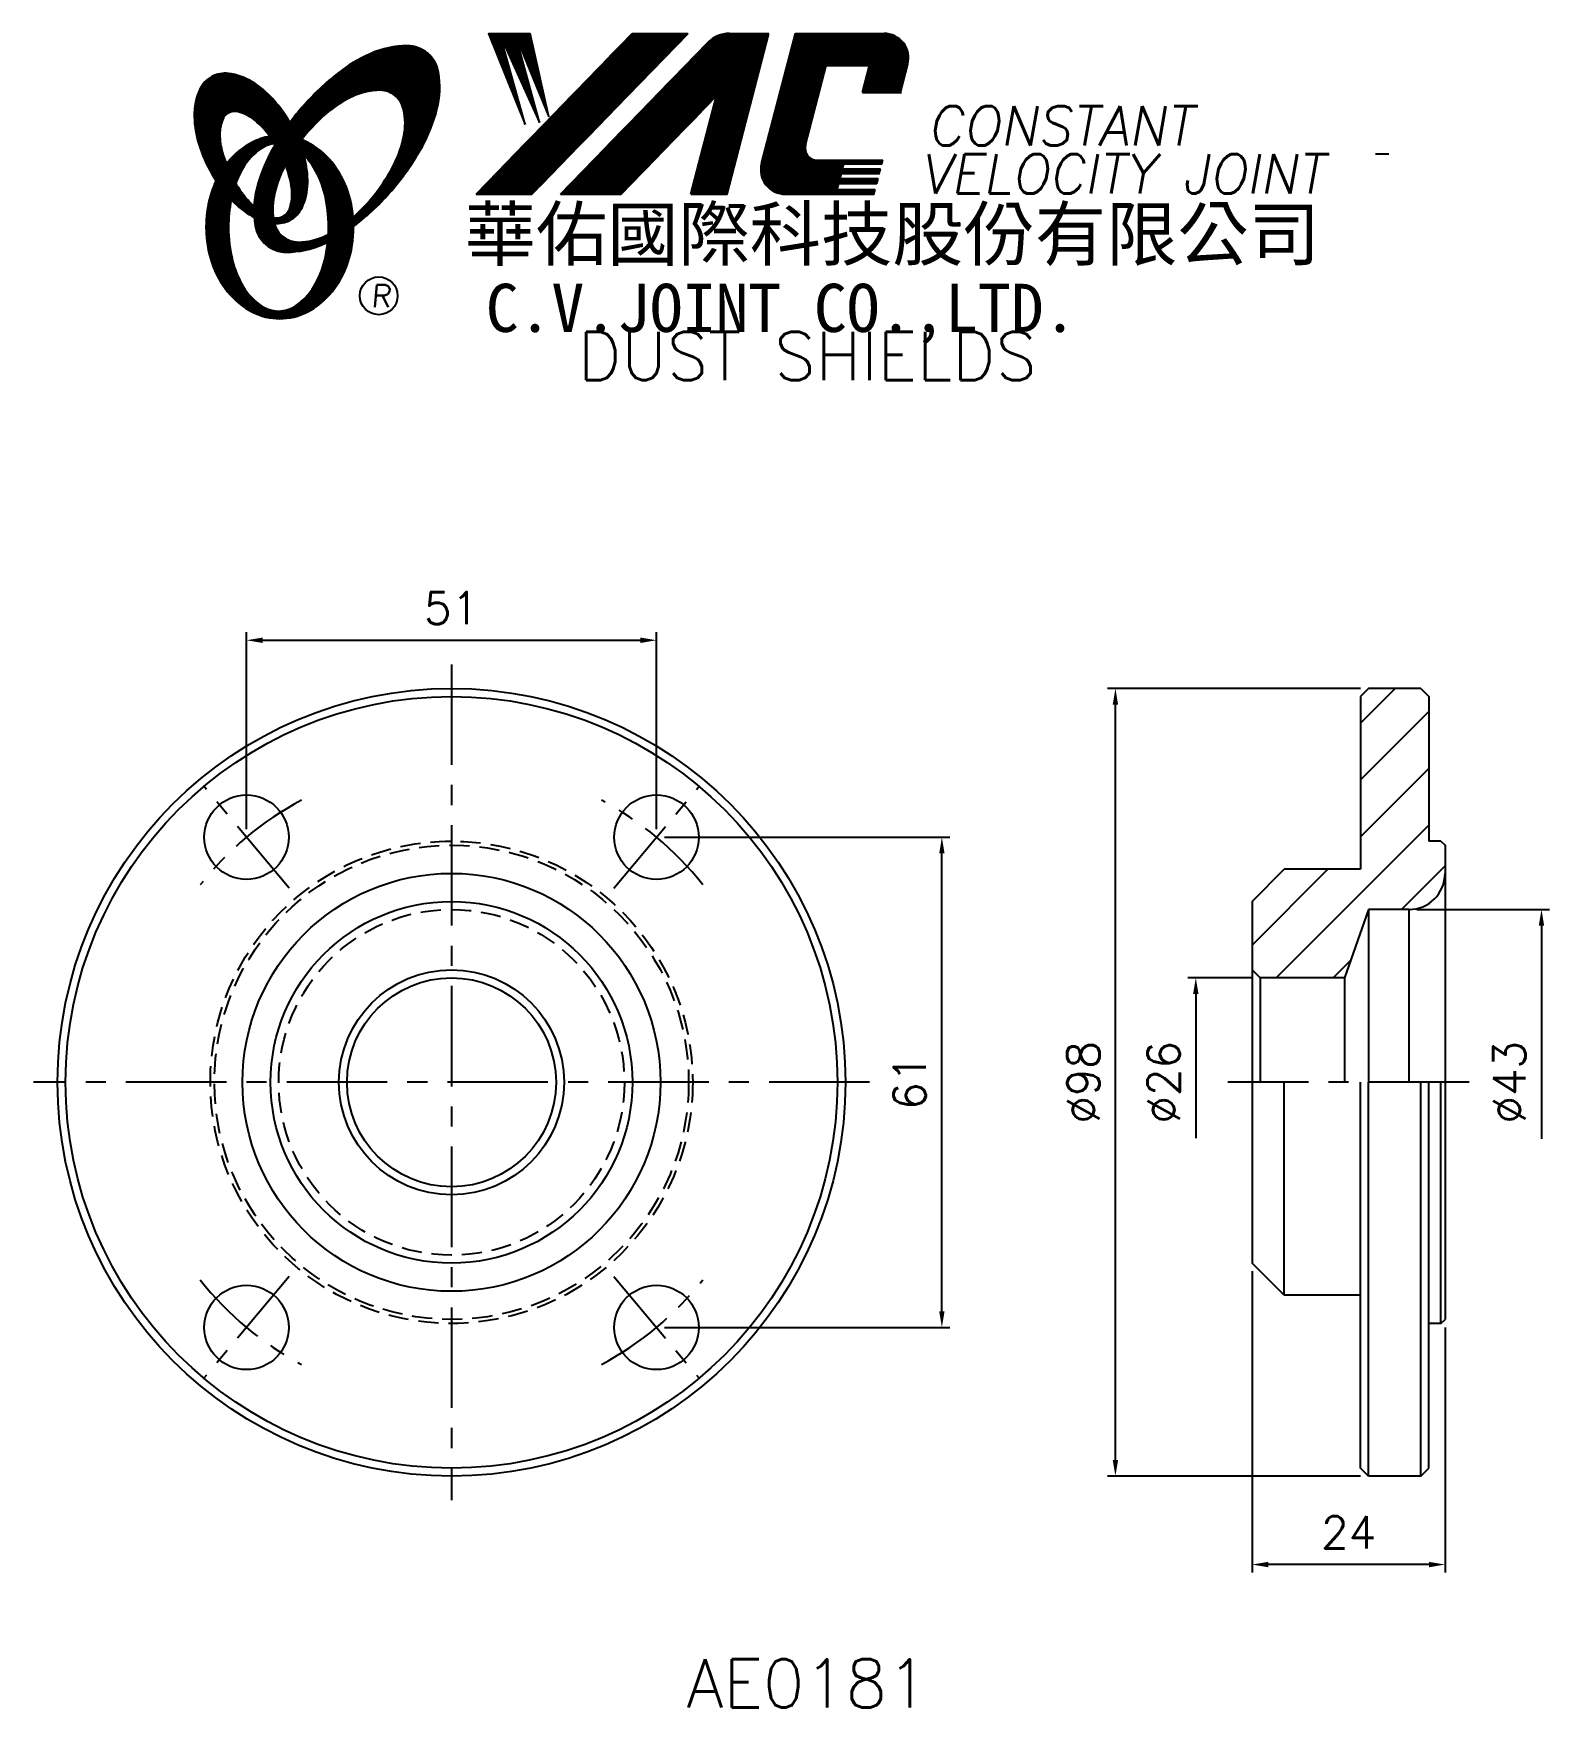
# Model space of a CAD drawing. Extents: x 621 to 810, y 283 to 491.
import ezdxf
from ezdxf.enums import TextEntityAlignment as Align

# ---------------------------------------------------------------- set-up
doc = ezdxf.new("R2010")
doc.units = 0
doc.header["$LTSCALE"] = 10
doc.header["$MEASUREMENT"] = 0
doc.linetypes.add('CENTER', pattern=[2, 1.25, -0.25, 0.25, -0.25])
doc.linetypes.add('HIDDEN', pattern=[0.375, 0.25, -0.125])
doc.layers.get('0').update_dxf_attribs({"linetype": 'CONTINUOUS'})
doc.layers.get('DEFPOINTS').update_dxf_attribs({"linetype": 'CONTINUOUS'})
doc.layers.add('4', color=7, linetype='CONTINUOUS')
doc.styles.add('CHINA', font='KAIU.TTF')
doc.styles.add('ITALICC', font='simplex.shx')
doc.dimstyles.new('STANDARD$0', dxfattribs={"dimtxt": 4, "dimasz": 2, "dimexe": 1, "dimexo": 1, "dimgap": 2, "dimtad": 1, "dimdec": 4, "dimzin": 10, "dimtxsty": 'ITALICC', "dimcen": 2, "dimclrd": 5, "dimclre": 5, "dimclrt": 18, "dimaunit": 1, "dimazin": 3, "dimtp": 0.1, "dimtfac": 0.7, "dimtdec": 4, "dimtmove": 0, "dimatfit": 3, "dimtolj": 1, "dimtzin": 10})
pattern_1 = [(45, (542.31618, 284.039985), (-0.00883883476, 0.00883883476), [])]
pattern_2 = [(45, (710.906725, 247.735575), (-0.00727476112, 0.00727476112), [])]

# ---------------------------------------------------------------- blocks, each defined once
blk = doc.blocks.new('*D7')
at = {"color": 5, "linetype": 'BYBLOCK'}
for p, q in [((647.85, 392.48), (647.85, 416.98)), ((698.85, 392.48), (698.85, 416.98)), ((649.85, 415.98), (696.85, 415.98))]:
    blk.add_line(p, q, dxfattribs=at)
for points in [[(649.85, 416.31), (649.85, 415.64), (647.85, 415.98)], [(696.85, 416.31), (696.85, 415.64), (698.85, 415.98)]]:
    blk.add_solid(points, dxfattribs=at)
at = {"layer": 'DEFPOINTS', "color": 0, "linetype": 'BYBLOCK'}
for p in [(698.85, 415.98), (647.85, 391.48), (698.85, 391.48)]:
    blk.add_point(p, dxfattribs=at)
at = {"color": 18, "linetype": 'BYBLOCK', "insert": (673.35, 419.98), "char_height": 4, "attachment_point": 5, "style": 'ITALICC'}
blk.add_mtext('\\A1;51', dxfattribs=at)
blk = doc.blocks.new('*D8')
at = {"color": 5, "linetype": 'BYBLOCK'}
for p, q in [((786.44, 409.98), (754.94, 409.98)), ((755.94, 313.98), (755.94, 407.98)), ((786.44, 311.98), (754.94, 311.98))]:
    blk.add_line(p, q, dxfattribs=at)
for points in [[(755.6, 407.98), (756.27, 407.98), (755.94, 409.98)], [(755.6, 313.98), (756.27, 313.98), (755.94, 311.98)]]:
    blk.add_solid(points, dxfattribs=at)
at = {"layer": 'DEFPOINTS', "color": 0, "linetype": 'BYBLOCK'}
for p in [(755.94, 409.98), (787.44, 409.98), (787.44, 311.98)]:
    blk.add_point(p, dxfattribs=at)
at = {"color": 18, "linetype": 'BYBLOCK', "insert": (751.94, 360.98), "char_height": 4, "attachment_point": 5, "rotation": 90, "style": 'ITALICC'}
blk.add_mtext('\\A1;∅98', dxfattribs=at)
blk = doc.blocks.new('*D9')
at = {"color": 5, "linetype": 'BYBLOCK'}
for p, q in [((772.94, 373.98), (764.94, 373.98)), ((765.94, 371.98), (765.94, 354.02))]:
    blk.add_line(p, q, dxfattribs=at)
blk.add_solid([(765.6, 371.98), (766.27, 371.98), (765.94, 373.98)], dxfattribs=at)
at = {"layer": 'DEFPOINTS', "color": 0, "linetype": 'BYBLOCK'}
for p in [(765.94, 373.98), (773.94, 373.98), (772.94, 347.98)]:
    blk.add_point(p, dxfattribs=at)
at = {"color": 18, "linetype": 'BYBLOCK', "insert": (761.94, 360.98), "char_height": 4, "attachment_point": 5, "rotation": 90, "style": 'ITALICC'}
blk.add_mtext('\\A1;∅26', dxfattribs=at)
blk = doc.blocks.new('*D10')
at = {"color": 5, "linetype": 'BYBLOCK'}
for p, q in [((699.85, 391.48), (735.35, 391.48)), ((734.35, 332.48), (734.35, 389.48)), ((699.85, 330.48), (735.35, 330.48))]:
    blk.add_line(p, q, dxfattribs=at)
for points in [[(734.02, 389.48), (734.68, 389.48), (734.35, 391.48)], [(734.02, 332.48), (734.68, 332.48), (734.35, 330.48)]]:
    blk.add_solid(points, dxfattribs=at)
at = {"layer": 'DEFPOINTS', "color": 0, "linetype": 'BYBLOCK'}
for p in [(698.85, 391.48), (734.35, 391.48), (698.85, 330.48)]:
    blk.add_point(p, dxfattribs=at)
at = {"color": 18, "linetype": 'BYBLOCK', "insert": (730.35, 360.98), "char_height": 4, "attachment_point": 5, "rotation": 90, "style": 'ITALICC'}
blk.add_mtext('\\A1;61', dxfattribs=at)
blk = doc.blocks.new('*D11')
at = {"color": 5, "linetype": 'BYBLOCK'}
for p, q in [((793.44, 382.48), (809.94, 382.48)), ((808.94, 380.48), (808.94, 353.93))]:
    blk.add_line(p, q, dxfattribs=at)
blk.add_solid([(808.6, 380.48), (809.27, 380.48), (808.94, 382.48)], dxfattribs=at)
at = {"layer": 'DEFPOINTS', "color": 0, "linetype": 'BYBLOCK'}
for p in [(792.44, 382.48), (808.94, 382.48), (796.94, 339.48)]:
    blk.add_point(p, dxfattribs=at)
at = {"color": 18, "linetype": 'BYBLOCK', "insert": (804.94, 360.98), "char_height": 4, "attachment_point": 5, "rotation": 90, "style": 'ITALICC'}
blk.add_mtext('\\A1;∅43', dxfattribs=at)
blk = doc.blocks.new('*D12')
at = {"color": 5, "linetype": 'BYBLOCK'}
for p, q in [((772.94, 337.48), (772.94, 299.98)), ((796.94, 330.48), (796.94, 299.98)), ((794.94, 300.98), (774.94, 300.98))]:
    blk.add_line(p, q, dxfattribs=at)
for points in [[(774.94, 301.31), (774.94, 300.64), (772.94, 300.98)], [(794.94, 301.31), (794.94, 300.64), (796.94, 300.98)]]:
    blk.add_solid(points, dxfattribs=at)
at = {"layer": 'DEFPOINTS', "color": 0, "linetype": 'BYBLOCK'}
for p in [(772.94, 338.48), (796.94, 331.48), (772.94, 300.98)]:
    blk.add_point(p, dxfattribs=at)
at = {"color": 18, "linetype": 'BYBLOCK', "insert": (784.94, 304.98), "char_height": 4, "attachment_point": 5, "style": 'ITALICC'}
blk.add_mtext('\\A1;24', dxfattribs=at)

msp = doc.modelspace()

# ---------------------------------------------------------------- hatches: boundary and pattern name
at = {"layer": '4', "linetype": 'CONTINUOUS'}
h = msp.add_hatch(dxfattribs=at)
h.set_pattern_fill('ANSI31', color=5, scale=0.082305, style=0)
h.set_pattern_definition([(45, (542.316179, 284.039985), (-0.00727476112, 0.00727476112), [])])
h.paths.add_polyline_path([(664.35165, 484.40849, -0.172879177), (666.29312, 483.74992, -0.172879177), (667.38042, 482.01187, -0.104527385), (667.40819, 478.68368, -0.065680101), (666.23866, 475.28172, -0.051823203), (663.79825, 471.43933, -0.044272532), (661.12328, 468.613, -0.020203161), (661.17686, 467.47508, 0.006517006), (661.58141, 467.78716, 0.049863361), (666.13483, 472.20022, 0.049863361), (669.72447, 477.42739, 0.063682799), (671.54552, 482.05473, 0.103597411), (671.73481, 486.6387, 0.177892575), (670.38621, 489.00898, 0.177892575), (667.82382, 489.94231, 0.103597411), (663.33602, 488.98926, 0.063682799), (659.07827, 486.42019, 0.049863361), (654.52485, 482.00713, 0.016070017), (653.25415, 480.40081, -0.007061632), (653.50143, 479.96378, -0.031648676), (654.45402, 477.92721, -0.008069351), (654.88593, 478.49152, -0.051823203), (658.0643, 481.74997, -0.065680101), (661.10623, 483.67033, -0.104527385)])
h.paths.add_polyline_path([(651.27598, 471.24717, -0.065680101), (652.44551, 474.64913, -0.006063428), (652.68945, 475.12414, 0.027613469), (651.96262, 476.71221, 0.017011252), (651.4292, 477.64719, 0.007829282), (650.93521, 476.77996, 0.063682799), (649.11417, 472.15262, 0.103597411), (648.92487, 467.56864, 0.177892575), (650.27348, 465.19837, 0.177892575), (652.83587, 464.26504, 0.103597411), (657.32367, 465.21808, 0.008811776), (657.95063, 465.50816, 0.013922709), (658.02796, 466.47797, -0.009086703), (657.57794, 466.26053, -0.104527385), (654.33253, 465.52236, -0.172879177), (652.39105, 466.18093, -0.172879177), (651.30376, 467.91898, -0.104527385)])
h = msp.add_hatch(dxfattribs=at)
h.set_pattern_fill('ANSI31', color=5, scale=0.1, style=0)
h.set_pattern_definition(pattern_1)
h.paths.add_polyline_path([(702.77488, 491.47097), (695.81758, 491.47097), (676.40097, 471.46721), (683.35828, 471.46721)])
h.paths.add_polyline_path([(706.32178, 483.7054), (703.1414, 471.46721), (707.62239, 471.46721), (712.82082, 491.47097), (707.9241, 491.47097, 0.202785967), (705.19002, 490.31455), (686.89589, 471.46721), (694.4428, 471.46721)])
h.paths.add_polyline_path([(719.94888, 487.47255), (725.3426, 487.47255), (724.47358, 484.12853), (729.1904, 484.12853), (730.10712, 487.6561, 0.490800957), (727.15692, 491.47097), (716.12261, 491.47097), (711.91555, 475.28208, 0.490800957), (714.86575, 471.46721), (725.90007, 471.46721), (726.05451, 472.06152), (721.33769, 472.06152), (721.53106, 472.8056), (726.24788, 472.8056), (726.40644, 473.41574), (721.68962, 473.41574), (721.85086, 474.03621), (726.56768, 474.03621), (726.72386, 474.6372), (722.00704, 474.6372), (722.16384, 475.24058), (726.88066, 475.24058), (726.9974, 475.68977), (718.85765, 475.68977, -0.490800957), (717.38255, 477.59721)])
h = msp.add_hatch(dxfattribs=at)
h.set_pattern_fill('ANSI31', color=1, scale=0.1, style=0)
h.set_pattern_definition(pattern_1)
h.paths.add_polyline_path([(683.13295, 491.47097), (677.95562, 491.47097), (682.52638, 480.16723), (679.46045, 491.12521), (684.29519, 480.40289), (681.34717, 491.12521), (685.47439, 481.10985)])
h = msp.add_hatch(dxfattribs=at)
h.set_pattern_fill('ANSI31', color=3, scale=0.082305, style=0)
h.set_pattern_definition(pattern_2)
h.paths.add_polyline_path([(648.55515, 485.45933, 0.106488277), (645.61327, 486.4979, 0.158297415), (643.52307, 486.10285, 0.158297415), (642.06374, 484.55516, 0.106488277), (641.35292, 481.5174, 0.071723199), (641.77097, 478.20444, 0.058080454), (643.31595, 474.38906, 0.058080454), (645.697, 471.03126, 0.071723199), (648.26224, 468.89351, 0.020895977), (648.80243, 468.59152, -0.030777155), (648.78652, 469.96774, -0.042059526), (647.69016, 471.1305, -0.04691039), (646.071, 473.61165, -0.04691039), (644.94272, 476.35114, -0.060581117), (644.54062, 478.6132, -0.10187153), (644.85224, 480.70141, -0.185892489), (645.63233, 481.59305, -0.185892489), (646.80897, 481.73117, -0.10187153), (648.70662, 480.80563, -0.060581117), (650.34345, 479.19336, -0.04691039), (651.96262, 476.71221, -0.04691039), (653.0909, 473.97273, -0.060581117), (653.493, 471.71066, -0.10187153), (653.18138, 469.62246, -0.185892489), (652.40129, 468.73081, -0.185892489), (651.22464, 468.59269, -0.002013383), (651.18384, 468.60332, 0.021593804), (651.30376, 467.91898, 0.006477741), (651.32176, 467.84194, 0.14950097), (653.29432, 468.24998, 0.158297415), (654.75365, 469.79767, 0.106488277), (655.46446, 472.83544, 0.071723199), (655.04642, 476.14839, 0.058080454), (653.50143, 479.96378, 0.058080454), (651.12039, 483.32157, 0.071723199)])
h = msp.add_hatch(dxfattribs=at)
h.set_pattern_fill('ANSI31', color=1, scale=0.082305, style=0)
h.set_pattern_definition(pattern_2)
h.paths.add_polyline_path([(649.64877, 477.13588, -0.120168026), (651.34056, 477.78927, 0.016865385), (650.7408, 478.67201, 0.076648372), (648.58458, 477.95309, 0.104809576), (645.50012, 475.43999, 0.005838257), (645.33318, 475.22779, 0.028089978), (646.071, 473.61165, 0.014237292), (646.51313, 472.82661, -0.045767751), (647.43831, 474.76345, -0.106890197)])
h.paths.add_polyline_path([(645.6174, 467.38126, -0.048711043), (645.94751, 470.7616, -0.007865741), (645.697, 471.03126, -0.037695478), (644.06113, 473.15002, 0.03042545), (643.5358, 471.84605, 0.080710289), (642.81036, 467.38126, 0.080710289), (643.5358, 462.91647, 0.089265679), (645.50012, 459.32253, 0.104809576), (648.58458, 456.80943, 0.11926607), (651.99377, 455.98449, 0.11926607), (655.40296, 456.80943, 0.104809576), (658.48742, 459.32253, 0.089265679), (660.45174, 462.91647, 0.080710289), (661.17717, 467.38126, 0.080710289), (660.45174, 471.84605, 0.089265679), (658.48742, 475.43999, 0.104809576), (655.40296, 477.95309, 0.025513357), (654.70972, 478.26584, 0.004818181), (654.45402, 477.92721, -0.023722145), (654.99524, 476.33046, -0.065307489), (656.23042, 474.76345, -0.073950765), (657.54287, 471.56572, -0.060532391), (658.05132, 467.38126, -0.060532391), (657.54287, 463.1968, -0.073950765), (656.23042, 459.99907, -0.106890197), (654.01995, 457.62664, -0.153118262), (651.83436, 456.94126, -0.153118262), (649.64877, 457.62664, -0.106890197), (647.43831, 459.99907, -0.073950765), (646.12586, 463.1968, -0.060532391)])
h = msp.add_hatch(dxfattribs=at)
h.set_pattern_fill('ANSI31', color=5, scale=40, style=0)
h.set_pattern_definition([(45, (1.7866, 2.864), (-3.535534, 3.535534), [])])
h.paths.add_polyline_path([(776.93547, 387.47688), (772.93547, 383.47688), (772.93547, 374.97688), (773.93547, 373.97688), (784.43547, 373.97688), (787.43547, 382.47688), (792.43547, 382.47688, 0.414213562), (796.93547, 386.97688), (796.93547, 390.47688), (796.43547, 390.97688), (794.93547, 390.97688), (794.93547, 408.97688), (793.93547, 409.97688), (787.43547, 409.97688), (786.43547, 408.97688), (786.43547, 387.47688)])

# ---------------------------------------------------------------- linework, layer by layer
at = {"layer": '4', "color": 5, "linetype": 'CONTINUOUS'}
for p, q in [((676.40097, 471.46721), (695.81758, 491.47097)), ((683.35828, 471.46721), (702.77488, 491.47097)), ((686.89589, 471.46721), (705.19002, 490.31455)), ((695.81758, 491.47097), (702.77488, 491.47097)), ((707.62239, 471.46721), (712.82082, 491.47097)), ((707.9241, 491.47097), (712.82082, 491.47097)), ((711.91555, 475.28208), (716.12261, 491.47097)), ((716.12261, 491.47097), (727.15692, 491.47097)), ((717.38255, 477.59721), (719.94888, 487.47255)), ((719.94888, 487.47255), (725.3426, 487.47255)), ((724.47358, 484.12853), (725.3426, 487.47255)), ((729.1904, 484.12853), (730.10712, 487.6561)), ((694.4428, 471.46721), (706.32178, 483.7054)), ((703.1414, 471.46721), (706.32178, 483.7054)), ((724.47358, 484.12853), (729.34083, 484.12853)), ((718.85765, 475.68977), (726.9974, 475.68977)), ((722.00704, 474.6372), (722.16384, 475.24058)), ((722.16384, 475.24058), (726.88066, 475.24058)), ((726.88066, 475.24058), (726.9974, 475.68977)), ((789.93547, 476.44234), (788.29951, 476.44234)), ((721.33769, 472.06152), (721.53106, 472.8056)), ((721.53106, 472.8056), (726.24788, 472.8056)), ((721.68962, 473.41574), (721.85086, 474.03621)), ((721.68962, 473.41574), (726.40644, 473.41574)), ((721.85086, 474.03621), (726.56768, 474.03621)), ((722.00704, 474.6372), (726.72386, 474.6372)), ((726.24788, 472.8056), (726.40644, 473.41574)), ((726.56768, 474.03621), (726.72386, 474.6372)), ((676.40097, 471.46721), (683.35828, 471.46721)), ((686.89589, 471.46721), (694.4428, 471.46721)), ((703.1414, 471.46721), (707.62239, 471.46721)), ((714.86575, 471.46721), (725.90007, 471.46721)), ((721.33769, 472.06152), (726.05451, 472.06152)), ((725.90007, 471.46721), (726.05451, 472.06152))]:
    msp.add_line(p, q, dxfattribs=at)
at = {"layer": '4', "color": 1, "linetype": 'CONTINUOUS'}
for p, q in [((677.95562, 491.47097), (682.52638, 480.16723)), ((677.95562, 491.47097), (683.13295, 491.47097)), ((682.52638, 480.16723), (679.46045, 491.12521)), ((679.46045, 491.12521), (684.29519, 480.40289)), ((684.29519, 480.40289), (681.34717, 491.12521)), ((681.34717, 491.12521), (685.47439, 481.10985)), ((685.47439, 481.10985), (683.13295, 491.47097))]:
    msp.add_line(p, q, dxfattribs=at)
at = {"layer": '4', "color": 5, "linetype": 'CENTER'}
for p, q in [((673.35106, 412.97688), (673.35106, 308.97688)), ((725.35106, 360.97688), (621.35106, 360.97688)), ((799.93547, 360.97688), (769.93547, 360.97688))]:
    msp.add_line(p, q, dxfattribs=at)
at = {"layer": '4', "color": 7, "linetype": 'CONTINUOUS'}
for p, q in [((787.43547, 409.97688), (786.43547, 408.97688)), ((786.43547, 408.97688), (786.43547, 387.47688)), ((793.93547, 409.97688), (787.43547, 409.97688)), ((793.93547, 409.97688), (794.93547, 408.97688)), ((794.93547, 408.97688), (794.93547, 390.97688)), ((796.43547, 390.97688), (794.93547, 390.97688)), ((796.43547, 390.97688), (796.93547, 390.47688)), ((796.93547, 390.47688), (796.93547, 331.47688)), ((772.93547, 383.47688), (776.93547, 387.47688)), ((786.43547, 387.47688), (776.93547, 387.47688)), ((772.93547, 383.47688), (772.93547, 338.47688)), ((787.43547, 382.47688), (784.43547, 373.97688)), ((787.43547, 382.47688), (787.43547, 360.97688)), ((792.43547, 382.47688), (787.43547, 382.47688)), ((792.43547, 382.47688), (792.43547, 360.97688)), ((773.93547, 373.97688), (772.93547, 374.97688)), ((773.93547, 373.97688), (773.93547, 360.97688)), ((784.43547, 373.97688), (773.93547, 373.97688)), ((784.43547, 373.97688), (784.43547, 360.97688)), ((776.93547, 334.47688), (776.93547, 360.97688)), ((786.43547, 312.97688), (786.43547, 360.97688)), ((787.43547, 311.97688), (787.43547, 360.97688)), ((793.93547, 311.97688), (793.93547, 360.97688)), ((794.93547, 312.97688), (794.93547, 360.97688)), ((796.43547, 330.97688), (796.43547, 360.97688)), ((776.93547, 334.47688), (772.93547, 338.47688)), ((786.43547, 334.47688), (776.93547, 334.47688)), ((796.43547, 330.97688), (796.93547, 331.47688)), ((796.43547, 330.97688), (794.93547, 330.97688)), ((787.43547, 311.97688), (786.43547, 312.97688)), ((793.93547, 311.97688), (794.93547, 312.97688)), ((793.93547, 311.97688), (787.43547, 311.97688))]:
    msp.add_line(p, q, dxfattribs=at)
at = {"layer": '4', "color": 5, "linetype": 'CENTER', "ltscale": 0.8}
for p, q in [((653.14278, 385.14756), (642.55934, 397.80619)), ((693.55934, 385.14756), (704.14278, 397.80619)), ((653.14278, 336.80619), (642.55934, 324.14756)), ((693.55934, 336.80619), (704.14278, 324.14756))]:
    msp.add_line(p, q, dxfattribs=at)
at = {"layer": '4', "color": 5, "linetype": 'CONTINUOUS'}
for points in [[(661.17686, 467.47508, 0.006517006), (661.58141, 467.78716, 0.049863361), (666.13483, 472.20022, 0.049863361), (669.72447, 477.42739, 0.063682799), (671.54552, 482.05473, 0.103597411), (671.73481, 486.6387, 0.177892575), (670.38621, 489.00898, 0.177892575), (667.82382, 489.94231, 0.103597411), (663.33602, 488.98926, 0.063682799), (659.07827, 486.42019, 0.049863361), (654.52485, 482.00713, 0.016070017), (653.25415, 480.40081)], [(661.12328, 468.613, 0.044272532), (663.79825, 471.43933, 0.051823203), (666.23866, 475.28172, 0.065680101), (667.40819, 478.68368, 0.104527385), (667.38042, 482.01187, 0.172879177), (666.29312, 483.74992, 0.172879177), (664.35165, 484.40849, 0.104527385), (661.10623, 483.67033, 0.065680101), (658.0643, 481.74997, 0.051823203), (654.88593, 478.49152, 0.008069351), (654.45402, 477.92721)], [(651.4292, 477.64719, 0.007829282), (650.93521, 476.77996, 0.063682799), (649.11417, 472.15262, 0.103597411), (648.92487, 467.56864, 0.177892575), (650.27348, 465.19837, 0.177892575), (652.83587, 464.26504, 0.103597411), (657.32367, 465.21808, 0.008811776), (657.95063, 465.50816, 0.008811776)], [(652.68945, 475.12414, 0.006063428), (652.44551, 474.64913, 0.065680101), (651.27598, 471.24717, 0.104527385), (651.30376, 467.91898, 0.172879177), (652.39105, 466.18093, 0.172879177), (654.33253, 465.52236, 0.104527385), (657.57794, 466.26053, 0.009086703), (658.02796, 466.47797, 0.009086703)]]:
    msp.add_lwpolyline(points, format="xyb", dxfattribs=at)
at = {"layer": '4', "color": 3, "linetype": 'CONTINUOUS'}
for points in [[(651.32176, 467.84194, 0.14950097), (653.29432, 468.24998, 0.158297415), (654.75365, 469.79767, 0.106488277), (655.46446, 472.83544, 0.071723199), (655.04642, 476.14839, 0.058080454), (653.50143, 479.96378, 0.058080454), (651.12039, 483.32157, 0.071723199), (648.55515, 485.45933, 0.106488277), (645.61327, 486.4979, 0.158297415), (643.52307, 486.10285, 0.158297415), (642.06374, 484.55516, 0.106488277), (641.35292, 481.5174, 0.071723199), (641.77097, 478.20444, 0.058080454), (643.31595, 474.38906, 0.058080454), (645.697, 471.03126, 0.071723199), (648.26224, 468.89351, 0.020895977), (648.80243, 468.59152, 0.020895977)], [(651.18384, 468.60332, 0.002013383), (651.22464, 468.59269, 0.185892489), (652.40129, 468.73081, 0.185892489), (653.18138, 469.62246, 0.10187153), (653.493, 471.71066, 0.060581117), (653.0909, 473.97273, 0.04691039), (651.96262, 476.71221, 0.04691039), (650.34345, 479.19336, 0.060581117), (648.70662, 480.80563, 0.10187153), (646.80897, 481.73117, 0.185892489), (645.63233, 481.59305, 0.185892489), (644.85224, 480.70141, 0.10187153), (644.54062, 478.6132, 0.060581117), (644.94272, 476.35114, 0.04691039), (646.071, 473.61165, 0.04691039), (647.69016, 471.1305, 0.042059526), (648.78652, 469.96774, 0.042059526)]]:
    msp.add_lwpolyline(points, format="xyb", dxfattribs=at)
at = {"layer": '4', "color": 1, "linetype": 'CONTINUOUS'}
for points in [[(644.06113, 473.15002, 0.03042545), (643.5358, 471.84605, 0.080710289), (642.81036, 467.38126, 0.080710289), (643.5358, 462.91647, 0.089265679), (645.50012, 459.32253, 0.104809576), (648.58458, 456.80943, 0.11926607), (651.99377, 455.98449, 0.11926607), (655.40296, 456.80943, 0.104809576), (658.48742, 459.32253, 0.089265679), (660.45174, 462.91647, 0.080710289), (661.17717, 467.38126, 0.080710289), (660.45174, 471.84605, 0.089265679), (658.48742, 475.43999, 0.104809576), (655.40296, 477.95309, 0.025513357), (654.70972, 478.26584, 0.025513357)], [(650.7408, 478.67201, 0.076648372), (648.58458, 477.95309, 0.104809576), (645.50012, 475.43999, 0.005838257), (645.33318, 475.22779, 0.005838257)], [(651.34056, 477.78927, 0.120168026), (649.64877, 477.13588, 0.106890197), (647.43831, 474.76345, 0.045767751), (646.51313, 472.82661, 0.045767751)], [(645.94751, 470.7616, 0.048711043), (645.6174, 467.38126, 0.060532391), (646.12586, 463.1968, 0.073950765), (647.43831, 459.99907, 0.106890197), (649.64877, 457.62664, 0.153118262), (651.83436, 456.94126, 0.153118262), (654.01995, 457.62664, 0.106890197), (656.23042, 459.99907, 0.073950765), (657.54287, 463.1968, 0.060532391), (658.05132, 467.38126, 0.060532391), (657.54287, 471.56572, 0.073950765), (656.23042, 474.76345, 0.065307489), (654.99524, 476.33046)]]:
    msp.add_lwpolyline(points, format="xyb", dxfattribs=at)
at = {"layer": '4', "color": 5, "linetype": 'CONTINUOUS'}
msp.add_circle((664.29801, 458.83554), 2.35282, dxfattribs=at)
at = {"layer": '4', "color": 7, "linetype": 'CONTINUOUS'}
for centre, radius in [((673.35106, 360.97688), 49), ((673.35106, 360.97688), 48), ((647.85106, 391.47688), 5.25), ((698.85106, 391.47688), 5.25), ((673.35106, 360.97688), 26), ((673.35106, 360.97688), 22.5), ((673.35106, 360.97688), 14), ((673.35106, 360.97688), 13), ((647.85106, 330.47688), 5.25), ((698.85106, 330.47688), 5.25)]:
    msp.add_circle(centre, radius, dxfattribs=at)
at = {"layer": '4', "color": 5, "linetype": 'HIDDEN'}
for radius in [30, 29.5, 21.5]:
    msp.add_circle((673.35106, 360.97688), radius, dxfattribs=at)
at = {"layer": '4', "color": 5, "linetype": 'CONTINUOUS'}
for centre, radius, start, end in [((707.9241, 487.66073), 3.81024, 90, 135.8533387), ((727.15692, 488.42278), 3.04819, 345.4326059, 90), ((718.85765, 477.21387), 1.5241, 165.4326059, 270), ((714.86575, 474.5154), 3.04819, 165.4326059, 270)]:
    msp.add_arc(centre, radius, start, end, dxfattribs=at)
at = {"layer": '4', "color": 5, "linetype": 'CENTER', "ltscale": 0.8}
for start, end in [(117.9864654, 141.8092041), (38.1907959, 62.0135346), (218.1907959, 242.0135346), (297.9864654, 321.8092041)]:
    msp.add_arc((673.35106, 360.97688), 39.7555, start, end, dxfattribs=at)
at = {"layer": '4', "color": 7, "linetype": 'CONTINUOUS'}
msp.add_arc((792.43547, 386.97688), 4.5, 270, 0, dxfattribs=at)

# ---------------------------------------------------------------- texts
at = {"layer": '4', "color": 5, "linetype": 'CONTINUOUS', "style": 'ITALICC'}
for s, height, oblique, p in [('CONSTANT', 4.9, 10, (732.54978, 477.53768)), ('VELOCITY JOINT', 4.9, 10, (731.67155, 471.54229)), ('R', 2.75625, 5, (663.33932, 457.42594))]:
    msp.add_text(s, height=height, dxfattribs=dict(at, oblique=oblique)).set_placement(p)
at = {"layer": '4', "color": 7, "linetype": 'CONTINUOUS', "style": 'CHINA'}
for s, height, p in [('華佑國際科技股份有限公司', 6.5, (674.98761, 463.27736)), ('C.V.JOINT CO.,LTD.', 6, (677.61625, 454.33114))]:
    msp.add_text(s, height=height, dxfattribs=at).set_placement(p)
at = {"layer": '4', "color": 18, "linetype": 'CONTINUOUS', "style": 'ITALICC'}
for s, p in [('DUST SHIELDS', (717.61897, 448.33832)), ('AE0181', (717.61897, 283.19093))]:
    msp.add_text(s, height=6, dxfattribs=at).set_placement(p, align=Align.CENTER)

# ---------------------------------------------------------------- dimensions: what is measured, and where the dimension line sits
at = {"layer": '4', "color": 7, "linetype": 'CONTINUOUS'}
for base, p1, p2, text, picture, middle in [((698.85106, 415.97691), (647.85106, 391.47688), (698.85106, 391.47688), '51', '*D7', (673.35106, 419.97691)), ((772.93547, 300.97688), (796.93547, 331.47688), (772.93547, 338.47688), '24', '*D12', (784.93547, 304.97688))]:
    dim = msp.add_linear_dim(base=base, p1=p1, p2=p2, text=text, dimstyle='STANDARD$0', dxfattribs=at)
    dim.commit()
    dim.dimension.update_dxf_attribs({"geometry": picture, "text_midpoint": middle})
for base, p1, p2, text, picture, middle in [((755.93546, 409.97688), (787.43547, 311.97688), (787.43547, 409.97688), '%%C98', '*D8', (751.93546, 360.97688)), ((734.35105, 391.47688), (698.85106, 330.47688), (698.85106, 391.47688), '61', '*D10', (730.35105, 360.97688))]:
    dim = msp.add_linear_dim(base=base, p1=p1, p2=p2, angle=90, text=text, dimstyle='STANDARD$0', dxfattribs=at)
    dim.commit()
    dim.dimension.update_dxf_attribs({"geometry": picture, "text_midpoint": middle})
for base, p1, p2, text, picture, middle in [((808.93552, 382.47688), (796.93547, 339.47688), (792.43547, 382.47688), '%%C43', '*D11', (804.93552, 360.97688)), ((765.93547, 373.97688), (772.93547, 347.97688), (773.93547, 373.97688), '%%C26', '*D9', (761.93547, 360.97688))]:
    dim = msp.add_linear_dim(base=base, p1=p1, p2=p2, angle=90, text=text, dimstyle='STANDARD$0', override={"dimcen": -2, "dimse1": 1, "dimsd1": 1}, dxfattribs=at)
    dim.commit()
    dim.dimension.update_dxf_attribs({"geometry": picture, "text_midpoint": middle})

doc.saveas('drawing.dxf')
